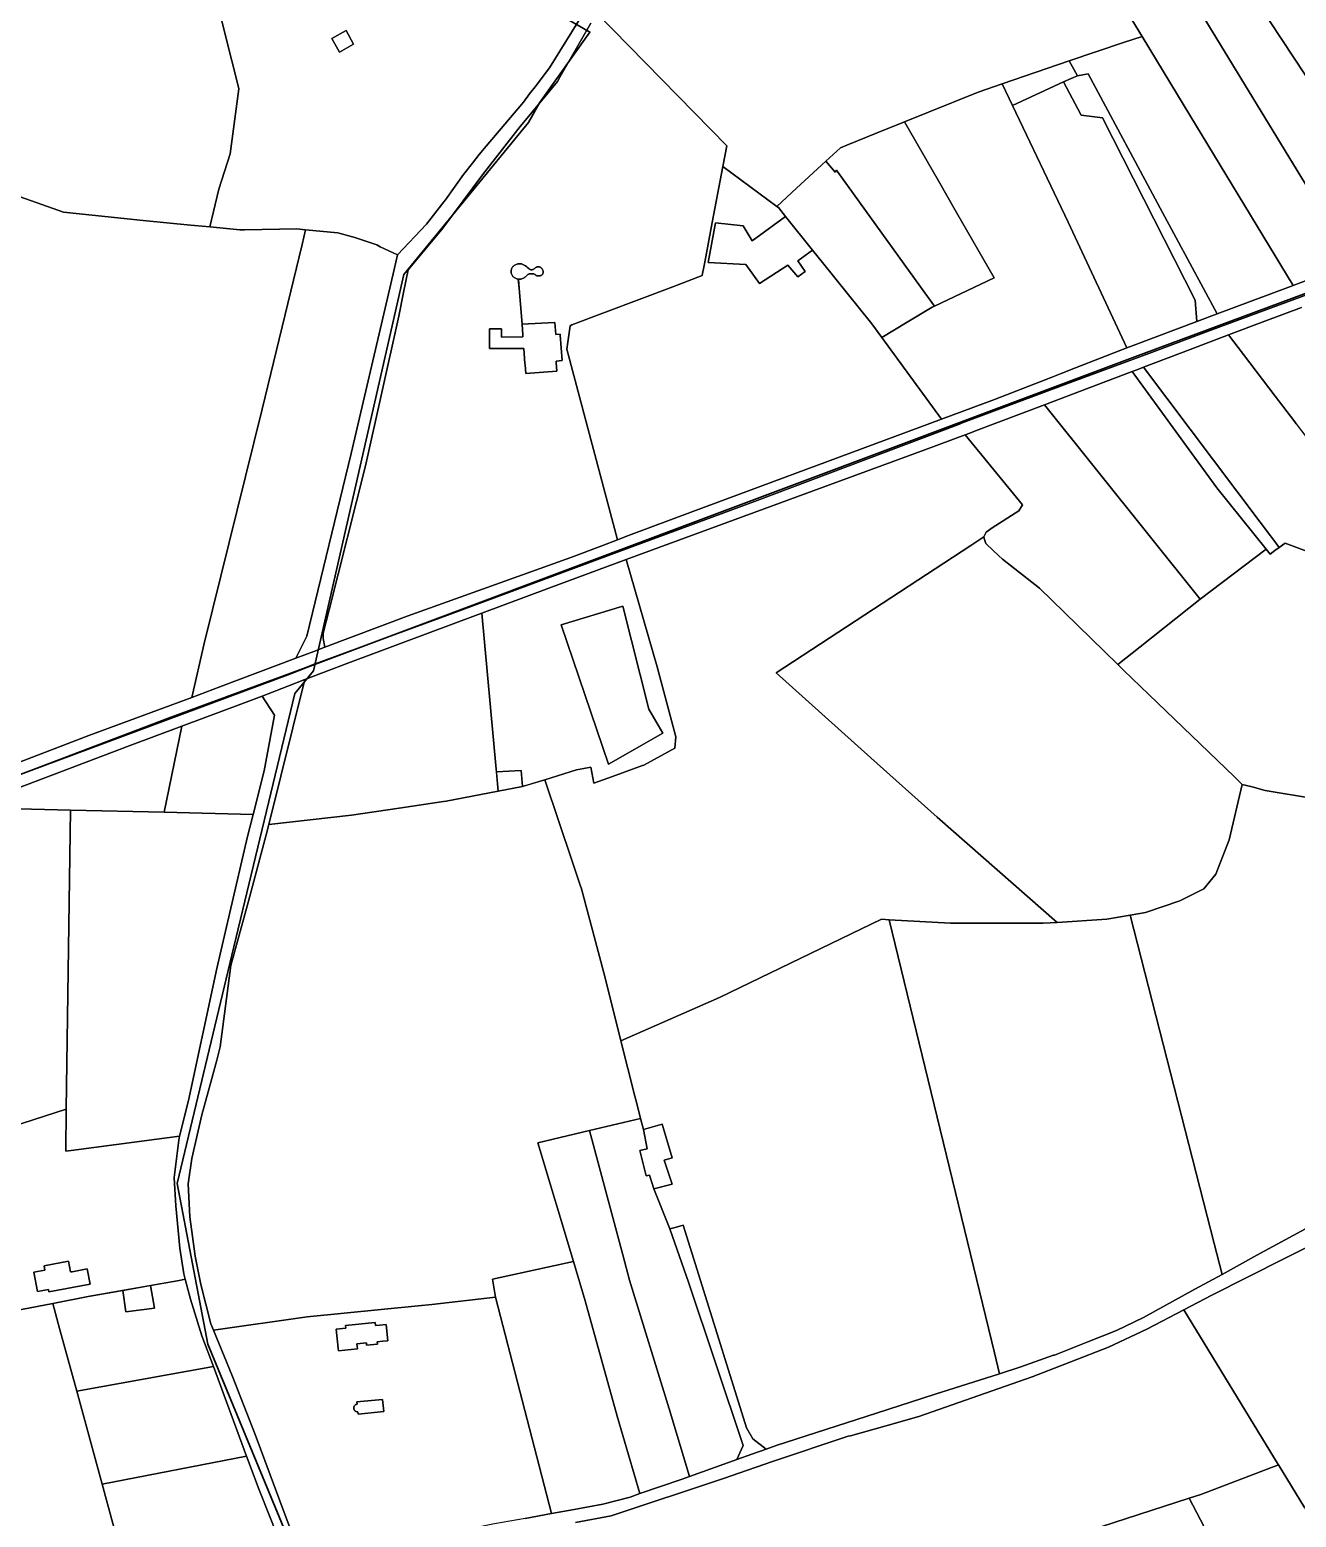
# Model space of a CAD drawing. Header units: metres. Extents: x 3 to 1027712, y 40 to 4430649.
# Drawn here: x 509002 to 509467, y 4410688 to 4411234 of the extents above; entities that cross this region are included whole.
import ezdxf

# ---------------------------------------------------------------- set-up
doc = ezdxf.new("R2010")
doc.units = ezdxf.units.M
doc.header["$MEASUREMENT"] = 0
doc.layers.add('A.ES.SDGC.CP.07003.cadastralparcel — CadastralParcel', color=1, linetype='Continuous')
doc.layers.add('Carreteras_5_km', color=2, linetype='Continuous', lineweight=30)
doc.layers.add('Tuberias_distribucion_agua_ABAQUA', color=5, linetype='Continuous', lineweight=30)

msp = doc.modelspace()

# ---------------------------------------------------------------- linework, layer by layer
at = {"layer": 'A.ES.SDGC.CP.07003.cadastralparcel — CadastralParcel', "color": 7, "linetype": 'Continuous', "flags": 128}
for points in [[(509423.14, 4411209.65), (509410.15, 4411231.08), (509393.1, 4411259.19), (509378.46, 4411283.33), (509374.85, 4411289.27), (509377.55, 4411289.35), (509386.17, 4411289.61), (509402.06, 4411288.63), (509487.7, 4411148.03), (509476.16, 4411143.73), (509465.54, 4411139.75), (509423.14, 4411209.65)], [(509402.06, 4411288.63), (509407.93, 4411288.27), (509424.22, 4411286.2), (509430.92, 4411276.06), (509436.98, 4411266.88), (509457.11, 4411236.46), (509474.27, 4411210.53), (509510.1, 4411156.38), (509487.7, 4411148.03), (509402.06, 4411288.63)], [(509113.17, 4411230.28), (509118.34, 4411233.19), (509121.12, 4411228.24), (509115.95, 4411225.33), (509113.17, 4411230.28)], [(509113.17, 4411230.28), (509115.95, 4411225.33), (509121.12, 4411228.24), (509118.34, 4411233.19), (509113.17, 4411230.28)], [(509423.14, 4411209.65), (509465.54, 4411139.75), (509463.56, 4411139.01), (509437.68, 4411129.31), (509417.63, 4411166.47), (509390.35, 4411217.32), (509386.46, 4411216.67), (509383.43, 4411222.08), (509403.39, 4411228.8), (509410.15, 4411231.08), (509423.14, 4411209.65)], [(509362.61, 4411205.8), (509358.87, 4411213.63), (509383.43, 4411222.08), (509386.46, 4411216.67), (509384.12, 4411215.6), (509381.4, 4411214.36), (509362.61, 4411205.8)], [(509381.4, 4411214.36), (509387.83, 4411202.14), (509395.61, 4411201.27), (509429.61, 4411134.41), (509430.29, 4411126.54), (509406.91, 4411117.78), (509404.53, 4411116.86), (509383.05, 4411162.97), (509362.61, 4411205.8), (509381.4, 4411214.36)], [(509430.29, 4411126.54), (509429.61, 4411134.41), (509395.61, 4411201.27), (509387.83, 4411202.14), (509381.4, 4411214.36), (509384.12, 4411215.6), (509386.46, 4411216.67), (509390.35, 4411217.32), (509417.63, 4411166.47), (509437.68, 4411129.31), (509430.29, 4411126.54)], [(509327.19, 4411192.58), (509323.08, 4411199.73), (509350.08, 4411210.61), (509358.87, 4411213.63), (509362.61, 4411205.8), (509383.05, 4411162.97), (509404.53, 4411116.86), (509385.72, 4411109.53), (509380.49, 4411107.5), (509376.86, 4411106.07), (509356.06, 4411097.96), (509336.66, 4411090.77), (509314.72, 4411120.71), (509324.11, 4411126.33), (509333.22, 4411131.79), (509334.05, 4411132.18), (509355.92, 4411142.53), (509342.16, 4411166.51), (509335.48, 4411178.14), (509327.19, 4411192.58)], [(509297.7, 4411181.34), (509294.24, 4411185.31), (509299.62, 4411190.27), (509301.97, 4411191.22), (509313.05, 4411195.68), (509323.08, 4411199.73), (509327.19, 4411192.58), (509335.48, 4411178.14), (509342.16, 4411166.51), (509355.92, 4411142.53), (509334.05, 4411132.18), (509328.94, 4411139.28), (509298.39, 4411181.64), (509298.14, 4411181.99), (509297.7, 4411181.34)], [(509216.28, 4411052.44), (509199.28, 4411116.42), (509200.46, 4411125.01), (509201.14, 4411125.27), (509238.14, 4411139.29), (509248.92, 4411143.37), (509249.05, 4411144.09), (509249.51, 4411146.53), (509249.84, 4411148.26), (509252.59, 4411162.86), (509256.47, 4411183.38), (509276.26, 4411168.75), (509276.84, 4411168.33), (509279.44, 4411165.08), (509267.2, 4411156.11), (509263.87, 4411161.57), (509253.83, 4411162.72), (509251.15, 4411148.19), (509264.91, 4411147.44), (509269.93, 4411140.45), (509280.35, 4411147.17), (509283.92, 4411142.95), (509286.69, 4411144.93), (509283.92, 4411148.75), (509289.37, 4411152.72), (509293.02, 4411148.16), (509311.05, 4411125.71), (509314.72, 4411120.71), (509336.66, 4411090.77), (509245.46, 4411056.87), (509221.92, 4411048.04), (509219.07, 4411046.98), (509217.85, 4411046.52), (509216.28, 4411052.44)], [(509283.51, 4411175.42), (509294.24, 4411185.31), (509297.7, 4411181.34), (509298.14, 4411181.99), (509298.39, 4411181.64), (509328.94, 4411139.28), (509334.05, 4411132.18), (509333.22, 4411131.79), (509324.11, 4411126.33), (509314.72, 4411120.71), (509311.05, 4411125.71), (509293.02, 4411148.16), (509289.37, 4411152.72), (509279.44, 4411165.08), (509276.84, 4411168.33), (509276.26, 4411168.75), (509283.51, 4411175.42)], [(509264.91, 4411147.44), (509251.15, 4411148.19), (509253.83, 4411162.72), (509263.87, 4411161.57), (509267.2, 4411156.11), (509279.44, 4411165.08), (509289.37, 4411152.72), (509283.92, 4411148.75), (509286.69, 4411144.93), (509283.92, 4411142.95), (509280.35, 4411147.17), (509269.93, 4411140.45), (509264.91, 4411147.44)], [(509061.78, 4410988.76), (509066.34, 4411008.54), (509087.55, 4411094.45), (509102.2, 4411154.73), (509103.52, 4411160.17), (509115.27, 4411159.06), (509121.5, 4411157.32), (509129.58, 4411154.68), (509130.83, 4411153.98), (509137.23, 4411150.95), (509135.97, 4411145.61), (509133.52, 4411135.13), (509120.24, 4411078.12), (509103.99, 4411011.15), (509099.88, 4411003.09), (509072.06, 4410992.58), (509061.78, 4410988.76)], [(509181.74, 4411138.61), (509181.44, 4411142.07), (509181.17, 4411142.12), (509180.9, 4411142.2), (509180.64, 4411142.3), (509180.4, 4411142.42), (509180.16, 4411142.56), (509179.94, 4411142.72), (509179.73, 4411142.9), (509179.53, 4411143.1), (509179.36, 4411143.31), (509179.2, 4411143.54), (509179.07, 4411143.78), (509178.95, 4411144.03), (509178.89, 4411144.26), (509178.85, 4411144.49), (509178.83, 4411144.72), (509178.83, 4411144.96), (509178.85, 4411145.19), (509178.89, 4411145.42), (509178.95, 4411145.65), (509179.03, 4411145.87), (509179.12, 4411146.09), (509179.24, 4411146.29), (509179.37, 4411146.49), (509179.51, 4411146.67), (509179.67, 4411146.84), (509179.92, 4411147.03), (509180.19, 4411147.21), (509180.46, 4411147.35), (509180.75, 4411147.48), (509181.05, 4411147.58), (509181.36, 4411147.65), (509181.67, 4411147.7), (509181.98, 4411147.72), (509182.3, 4411147.72), (509182.61, 4411147.69), (509183.14, 4411147.48), (509183.65, 4411147.22), (509184.14, 4411146.92), (509184.6, 4411146.58), (509185.03, 4411146.21), (509185.42, 4411145.8), (509185.55, 4411145.72), (509185.69, 4411145.66), (509185.82, 4411145.6), (509185.97, 4411145.56), (509186.11, 4411145.54), (509186.26, 4411145.53), (509186.41, 4411145.53), (509186.56, 4411145.54), (509186.71, 4411145.56), (509186.85, 4411145.6), (509186.99, 4411145.66), (509187.12, 4411145.72), (509187.25, 4411145.8), (509187.49, 4411146.06), (509187.63, 4411146.17), (509187.77, 4411146.27), (509187.92, 4411146.36), (509188.09, 4411146.44), (509188.25, 4411146.5), (509188.42, 4411146.54), (509188.6, 4411146.57), (509188.77, 4411146.58), (509188.95, 4411146.58), (509189.1, 4411146.57), (509189.24, 4411146.54), (509189.38, 4411146.5), (509189.52, 4411146.45), (509189.65, 4411146.39), (509189.78, 4411146.32), (509189.89, 4411146.23), (509190.01, 4411146.14), (509190.11, 4411146.03), (509190.2, 4411145.92), (509190.28, 4411145.8), (509190.35, 4411145.67), (509190.41, 4411145.53), (509190.45, 4411145.4), (509190.51, 4411145.25), (509190.57, 4411144.95), (509190.59, 4411144.8), (509190.59, 4411144.64), (509190.55, 4411144.34), (509190.51, 4411144.19), (509190.46, 4411144.05), (509190.4, 4411143.9), (509190.32, 4411143.77), (509190.17, 4411143.65), (509190.01, 4411143.55), (509189.84, 4411143.46), (509189.66, 4411143.38), (509189.48, 4411143.33), (509189.29, 4411143.28), (509189.1, 4411143.26), (509188.91, 4411143.25), (509188.71, 4411143.25), (509188.52, 4411143.28), (509188.33, 4411143.32), (509188.15, 4411143.37), (509187.97, 4411143.44), (509187.87, 4411143.55), (509187.77, 4411143.65), (509187.65, 4411143.74), (509187.53, 4411143.82), (509187.27, 4411143.94), (509187.13, 4411143.98), (509186.99, 4411144.01), (509186.85, 4411144.03), (509186.7, 4411144.03), (509186.56, 4411144.02), (509186.41, 4411144), (509186.27, 4411143.97), (509186.14, 4411144), (509186, 4411144.02), (509185.86, 4411144.03), (509185.72, 4411144.02), (509185.58, 4411144), (509185.44, 4411143.97), (509185.31, 4411143.93), (509185.18, 4411143.87), (509185.06, 4411143.81), (509184.94, 4411143.73), (509184.83, 4411143.64), (509184.73, 4411143.55), (509184.64, 4411143.44), (509184.42, 4411143.2), (509184.18, 4411142.97), (509183.92, 4411142.77), (509183.65, 4411142.59), (509183.36, 4411142.43), (509183.05, 4411142.3), (509182.74, 4411142.2), (509182.42, 4411142.12), (509182.09, 4411142.08), (509181.77, 4411142.06), (509181.54, 4411142.07), (509181.84, 4411138.62), (509182.95, 4411125.57), (509194.7, 4411126.18), (509194.9, 4411126.2), (509195.23, 4411121.8), (509196.83, 4411121.92), (509196.86, 4411121.49), (509197.53, 4411112.22), (509195.32, 4411112.05), (509195.36, 4411111.55), (509195.65, 4411108.3), (509184.21, 4411107.44), (509183.97, 4411110.69), (509183.93, 4411111.19), (509183.52, 4411116.7), (509175.39, 4411116.65), (509170.96, 4411116.62), (509170.91, 4411123.89), (509175.34, 4411123.91), (509175.36, 4411120.84), (509183.2, 4411120.89), (509183.15, 4411121.58), (509182.85, 4411125.56), (509181.74, 4411138.61)], [(509181.74, 4411138.61), (509182.85, 4411125.56), (509183.15, 4411121.58), (509183.2, 4411120.89), (509175.36, 4411120.84), (509175.34, 4411123.91), (509170.91, 4411123.89), (509170.96, 4411116.62), (509175.39, 4411116.65), (509183.52, 4411116.7), (509183.93, 4411111.19), (509183.97, 4411110.69), (509184.21, 4411107.44), (509195.65, 4411108.3), (509195.36, 4411111.55), (509195.32, 4411112.05), (509197.53, 4411112.22), (509196.86, 4411121.49), (509196.83, 4411121.92), (509195.23, 4411121.8), (509194.9, 4411126.2), (509194.7, 4411126.18), (509182.95, 4411125.57), (509181.84, 4411138.62), (509181.54, 4411142.07), (509181.77, 4411142.06), (509182.09, 4411142.08), (509182.42, 4411142.12), (509182.74, 4411142.2), (509183.05, 4411142.3), (509183.36, 4411142.43), (509183.65, 4411142.59), (509183.92, 4411142.77), (509184.18, 4411142.97), (509184.42, 4411143.2), (509184.64, 4411143.44), (509184.73, 4411143.55), (509184.83, 4411143.64), (509184.94, 4411143.73), (509185.06, 4411143.81), (509185.18, 4411143.87), (509185.31, 4411143.93), (509185.44, 4411143.97), (509185.58, 4411144), (509185.72, 4411144.02), (509185.86, 4411144.03), (509186, 4411144.02), (509186.14, 4411144), (509186.27, 4411143.97), (509186.41, 4411144), (509186.56, 4411144.02), (509186.7, 4411144.03), (509186.85, 4411144.03), (509186.99, 4411144.01), (509187.13, 4411143.98), (509187.27, 4411143.94), (509187.53, 4411143.82), (509187.65, 4411143.74), (509187.77, 4411143.65), (509187.87, 4411143.55), (509187.97, 4411143.44), (509188.15, 4411143.37), (509188.33, 4411143.32), (509188.52, 4411143.28), (509188.71, 4411143.25), (509188.91, 4411143.25), (509189.1, 4411143.26), (509189.29, 4411143.28), (509189.48, 4411143.33), (509189.66, 4411143.38), (509189.84, 4411143.46), (509190.01, 4411143.55), (509190.17, 4411143.65), (509190.32, 4411143.77), (509190.4, 4411143.9), (509190.46, 4411144.05), (509190.51, 4411144.19), (509190.55, 4411144.34), (509190.59, 4411144.64), (509190.59, 4411144.8), (509190.57, 4411144.95), (509190.51, 4411145.25), (509190.45, 4411145.4), (509190.41, 4411145.53), (509190.35, 4411145.67), (509190.28, 4411145.8), (509190.2, 4411145.92), (509190.11, 4411146.03), (509190.01, 4411146.14), (509189.89, 4411146.23), (509189.78, 4411146.32), (509189.65, 4411146.39), (509189.52, 4411146.45), (509189.38, 4411146.5), (509189.24, 4411146.54), (509189.1, 4411146.57), (509188.95, 4411146.58), (509188.77, 4411146.58), (509188.6, 4411146.57), (509188.42, 4411146.54), (509188.25, 4411146.5), (509188.09, 4411146.44), (509187.92, 4411146.36), (509187.77, 4411146.27), (509187.63, 4411146.17), (509187.49, 4411146.06), (509187.25, 4411145.8), (509187.12, 4411145.72), (509186.99, 4411145.66), (509186.85, 4411145.6), (509186.71, 4411145.56), (509186.56, 4411145.54), (509186.41, 4411145.53), (509186.26, 4411145.53), (509186.11, 4411145.54), (509185.97, 4411145.56), (509185.82, 4411145.6), (509185.69, 4411145.66), (509185.55, 4411145.72), (509185.42, 4411145.8), (509185.03, 4411146.21), (509184.6, 4411146.58), (509184.14, 4411146.92), (509183.65, 4411147.22), (509183.14, 4411147.48), (509182.61, 4411147.69), (509182.3, 4411147.72), (509181.98, 4411147.72), (509181.67, 4411147.7), (509181.36, 4411147.65), (509181.05, 4411147.58), (509180.75, 4411147.48), (509180.46, 4411147.35), (509180.19, 4411147.21), (509179.92, 4411147.03), (509179.67, 4411146.84), (509179.51, 4411146.67), (509179.37, 4411146.49), (509179.24, 4411146.29), (509179.12, 4411146.09), (509179.03, 4411145.87), (509178.95, 4411145.65), (509178.89, 4411145.42), (509178.85, 4411145.19), (509178.83, 4411144.96), (509178.83, 4411144.72), (509178.85, 4411144.49), (509178.89, 4411144.26), (509178.95, 4411144.03), (509179.07, 4411143.78), (509179.2, 4411143.54), (509179.36, 4411143.31), (509179.53, 4411143.1), (509179.73, 4411142.9), (509179.94, 4411142.72), (509180.16, 4411142.56), (509180.4, 4411142.42), (509180.64, 4411142.3), (509180.9, 4411142.2), (509181.17, 4411142.12), (509181.44, 4411142.07), (509181.74, 4411138.61)], [(509453.42, 4411053.04), (509410.68, 4411109.78), (509427.86, 4411116.32), (509441.86, 4411121.65), (509447.32, 4411114.48), (509458.96, 4411099.2), (509461.72, 4411095.56), (509466.19, 4411089.71), (509466.72, 4411089), (509493.34, 4411054.05), (509490.8, 4411052.14), (509487.17, 4411049.41), (509483.62, 4411046.75), (509475.33, 4411040.52), (509462.68, 4411045.31), (509460.45, 4411043.7), (509458.08, 4411046.85), (509456.79, 4411048.56), (509455.43, 4411050.37), (509453.42, 4411053.04)], [(509431.44, 4411024.8), (509374.45, 4411096.04), (509390.75, 4411102.2), (509406.56, 4411108.22), (509437.53, 4411065.59), (509455.68, 4411043.06), (509431.44, 4411024.8)], [(509437.53, 4411065.59), (509406.56, 4411108.22), (509408.63, 4411109), (509410.68, 4411109.78), (509453.42, 4411053.04), (509455.43, 4411050.37), (509456.79, 4411048.56), (509458.08, 4411046.85), (509460.45, 4411043.7), (509458.87, 4411042.56), (509457.12, 4411041.29), (509455.68, 4411043.06), (509437.53, 4411065.59)], [(509366.36, 4411059.32), (509345.28, 4411085.02), (509346.97, 4411085.66), (509349.09, 4411086.46), (509374.45, 4411096.04), (509431.44, 4411024.8), (509409.45, 4411007.28), (509401.32, 4411000.81), (509381.71, 4411019.87), (509372.56, 4411028.75), (509359.04, 4411039.38), (509357.68, 4411040.65), (509353.09, 4411044.9), (509352.84, 4411045.14), (509352.44, 4411046.61), (509352.17, 4411047.58), (509353.06, 4411049.35), (509355.27, 4411050.9), (509365.03, 4411057.1), (509366.36, 4411059.32)], [(509235.05, 4410968.03), (509238.93, 4410970.14), (509239.27, 4410974.3), (509232.34, 4410999.93), (509221.05, 4411039.29), (509330.53, 4411079.45), (509345.28, 4411085.02), (509366.36, 4411059.32), (509365.03, 4411057.1), (509355.27, 4411050.9), (509353.06, 4411049.35), (509352.17, 4411047.58), (509347.33, 4411044.41), (509334.26, 4411035.85), (509275.98, 4410997.7), (509310.73, 4410966.58), (509334.99, 4410944.85), (509379.07, 4410906.28), (509373.95, 4410905.96), (509339.9, 4410905.96), (509317.51, 4410907.25), (509314.61, 4410907.42), (509255.26, 4410878.74), (509219.11, 4410862.79), (509213.28, 4410885.97), (509204.61, 4410918.53), (509204.15, 4410919.9), (509201.34, 4410928.32), (509191.21, 4410958.57), (509202.88, 4410962.18), (509205.47, 4410962.69), (509208.08, 4410963.21), (509209.12, 4410957.33), (509216.01, 4410959.8), (509227.05, 4410963.75), (509227.49, 4410963.91), (509235.05, 4410968.03)], [(509310.73, 4410966.58), (509275.98, 4410997.7), (509334.26, 4411035.85), (509347.33, 4411044.41), (509352.17, 4411047.58), (509352.44, 4411046.61), (509352.84, 4411045.14), (509353.09, 4411044.9), (509357.68, 4411040.65), (509359.04, 4411039.38), (509372.56, 4411028.75), (509381.71, 4411019.87), (509401.32, 4411000.81), (509403.54, 4410998.65), (509412.68, 4410989.77), (509444.04, 4410959.61), (509446.91, 4410956.85), (509442.05, 4410936.58), (509437.18, 4410923.94), (509432.8, 4410918.6), (509424.05, 4410914.22), (509411.4, 4410909.85), (509405.76, 4410908.88), (509397.3, 4410907.42), (509379.07, 4410906.28), (509334.99, 4410944.85), (509310.73, 4410966.58)], [(509403.54, 4410998.65), (509401.32, 4411000.81), (509409.45, 4411007.28), (509431.44, 4411024.8), (509455.68, 4411043.06), (509457.12, 4411041.29), (509458.87, 4411042.56), (509460.45, 4411043.7), (509462.68, 4411045.31), (509475.33, 4411040.52), (509525.53, 4411021.51), (509504.92, 4410962.02), (509499.78, 4410947.17), (509490.74, 4410948.69), (509455.33, 4410954.63), (509450.49, 4410955.91), (509446.91, 4410956.85), (509444.04, 4410959.61), (509412.68, 4410989.77), (509403.54, 4410998.65)], [(509185.53, 4410956.82), (509183.81, 4410956.29), (509183.02, 4410956.13), (509182.59, 4410961.91), (509173.48, 4410961.48), (509173.39, 4410962.48), (509168.08, 4411019.65), (509192.73, 4411028.79), (509221.05, 4411039.29), (509232.34, 4410999.93), (509239.27, 4410974.3), (509238.93, 4410970.14), (509227.49, 4410963.91), (509227.05, 4410963.75), (509216.01, 4410959.8), (509209.12, 4410957.33), (509208.08, 4410963.21), (509205.47, 4410962.69), (509202.88, 4410962.18), (509191.21, 4410958.57), (509186.3, 4410957.06), (509185.53, 4410956.82)], [(509154.01, 4410950.59), (509137.75, 4410948.15), (509120.37, 4410945.55), (509090.01, 4410942.14), (509103.26, 4410995.26), (509118.94, 4411001.3), (509166.75, 4411019.15), (509168.08, 4411019.65), (509173.39, 4410962.48), (509173.89, 4410957.06), (509174.14, 4410954.42), (509155.04, 4410950.74), (509154.01, 4410950.59)], [(509214.5, 4410964.26), (509197.25, 4411015.38), (509219.8, 4411022.16), (509229.33, 4410984.49), (509234.53, 4410975.62), (509214.5, 4410964.26)], [(509197.25, 4411015.38), (509214.5, 4410964.26), (509234.53, 4410975.62), (509229.33, 4410984.49), (509219.8, 4411022.16), (509197.25, 4411015.38)], [(509084.23, 4410945.83), (509051.59, 4410946.61), (509058.14, 4410978.18), (509080.76, 4410986.61), (509087.63, 4410989.25), (509092.13, 4410982.22), (509088.28, 4410961.87), (509084.23, 4410945.83)], [(509017.29, 4410947.42), (508979.14, 4410948.34), (509038.79, 4410970.97), (509058.14, 4410978.18), (509051.59, 4410946.61), (509017.29, 4410947.42)], [(509068.75, 4410759.03), (509065.08, 4410773.54), (509063.06, 4410783.88), (509061.03, 4410798.27), (509060.42, 4410810.43), (509061.84, 4410819.76), (509065.5, 4410835.68), (509069.1, 4410849.08), (509069.8, 4410851.66), (509070.9, 4410855.77), (509072.2, 4410860.61), (509076.05, 4410890.41), (509082.59, 4410914.09), (509089.09, 4410938.42), (509090.01, 4410942.14), (509120.37, 4410945.55), (509137.75, 4410948.15), (509154.01, 4410950.59), (509155.04, 4410950.74), (509174.14, 4410954.42), (509183.02, 4410956.13), (509183.81, 4410956.29), (509191.21, 4410958.57), (509201.34, 4410928.32), (509204.15, 4410919.9), (509204.61, 4410918.53), (509213.28, 4410885.97), (509219.11, 4410862.79), (509224.22, 4410842.51), (509224.88, 4410839.91), (509226.28, 4410834.38), (509207.62, 4410829.93), (509188.64, 4410825.4), (509201.67, 4410781.9), (509172.01, 4410775.52), (509173.1, 4410768.81), (509149.82, 4410766.17), (509144.79, 4410765.68), (509144.72, 4410765.67), (509104.06, 4410761.67), (509069.7, 4410756.74), (509068.75, 4410759.03)], [(509183.02, 4410956.13), (509174.14, 4410954.42), (509173.89, 4410957.06), (509173.48, 4410961.48), (509182.59, 4410961.91), (509183.02, 4410956.13)], [(509436.57, 4410788.58), (509432.66, 4410803.86), (509405.76, 4410908.88), (509411.4, 4410909.85), (509424.05, 4410914.22), (509432.8, 4410918.6), (509437.18, 4410923.94), (509442.05, 4410936.58), (509446.91, 4410956.85), (509450.49, 4410955.91), (509455.33, 4410954.63), (509490.74, 4410948.69), (509507.9, 4410885.12), (509525.4, 4410820.31), (509520.79, 4410818.7), (509508.96, 4410813.45), (509498.66, 4410808.85), (509486.4, 4410802.72), (509452.3, 4410784.21), (509439.49, 4410777.19), (509436.57, 4410788.58)], [(508911.64, 4410804.16), (508904.15, 4410824.52), (508989.86, 4410868.25), (508978.34, 4410948.03), (508979.14, 4410948.34), (509017.29, 4410947.42), (509015.78, 4410837.84), (508911.64, 4410804.16)], [(509015.57, 4410822.43), (509015.78, 4410837.84), (509017.29, 4410947.42), (509051.59, 4410946.61), (509084.23, 4410945.83), (509082.19, 4410937.75), (509075.67, 4410909.85), (509071, 4410889.37), (509060.63, 4410841.01), (509057.33, 4410827.84), (509017.56, 4410822.69), (509015.57, 4410822.43)], [(509317.51, 4410907.25), (509339.9, 4410905.96), (509373.95, 4410905.96), (509379.07, 4410906.28), (509397.3, 4410907.42), (509405.76, 4410908.88), (509432.66, 4410803.86), (509436.57, 4410788.58), (509439.49, 4410777.19), (509429.52, 4410771.74), (509410.68, 4410761.45), (509400.83, 4410756.63), (509390.31, 4410752.47), (509378.05, 4410747.66), (509377.74, 4410747.55), (509365.78, 4410743.28), (509357.95, 4410740.81), (509356.08, 4410748.51), (509317.51, 4410907.25)], [(509224.22, 4410842.51), (509219.11, 4410862.79), (509255.26, 4410878.74), (509314.61, 4410907.42), (509317.51, 4410907.25), (509356.08, 4410748.51), (509357.95, 4410740.81), (509334.33, 4410733.34), (509312.86, 4410726.34), (509276.06, 4410714.52), (509272.32, 4410713.18), (509267.47, 4410716.96), (509265.14, 4410720.92), (509247.67, 4410776.98), (509241.96, 4410795.29), (509241.06, 4410795.04), (509239.03, 4410794.46), (509237.06, 4410793.9), (509231.17, 4410808.58), (509237.9, 4410810.33), (509234.98, 4410819.11), (509237.9, 4410819.98), (509234.24, 4410832.27), (509227.37, 4410830.37), (509226.28, 4410834.38), (509224.88, 4410839.91), (509224.22, 4410842.51)], [(508913.89, 4410798.05), (508911.64, 4410804.16), (509015.78, 4410837.84), (509015.57, 4410822.43), (509017.56, 4410822.69), (509057.33, 4410827.84), (509056.98, 4410826.41), (509055.37, 4410812.75), (509055.35, 4410812.63), (509055.96, 4410802.29), (509057.4, 4410786.77), (509058.82, 4410777.45), (509059.35, 4410775.41), (509057.1, 4410775.01), (509023.73, 4410769.09), (509010.83, 4410766.56), (508999.29, 4410764.3), (508991.55, 4410762.79), (508990.19, 4410762.52), (508955.46, 4410755.72), (508925.45, 4410749.84), (508922.63, 4410765.81), (508913.89, 4410798.05)], [(509219.8, 4410784.37), (509207.62, 4410829.93), (509226.28, 4410834.38), (509227.37, 4410830.37), (509228.68, 4410823.2), (509226.05, 4410822.62), (509228.39, 4410813.4), (509229.56, 4410813.55), (509231.17, 4410808.58), (509237.06, 4410793.9), (509238.89, 4410788.66), (509243.87, 4410774.4), (509263.97, 4410714.48), (509261.62, 4410709.35), (509244.24, 4410703.12), (509236.85, 4410727.96), (509222.29, 4410775.06), (509219.8, 4410784.37)], [(509231.17, 4410808.58), (509229.56, 4410813.55), (509228.39, 4410813.4), (509226.05, 4410822.62), (509228.68, 4410823.2), (509227.37, 4410830.37), (509234.24, 4410832.27), (509237.9, 4410819.98), (509234.98, 4410819.11), (509237.9, 4410810.33), (509231.17, 4410808.58)], [(509201.67, 4410781.9), (509188.64, 4410825.4), (509207.62, 4410829.93), (509219.8, 4410784.37), (509222.29, 4410775.06), (509236.85, 4410727.96), (509244.24, 4410703.12), (509241.23, 4410702.05), (509226.09, 4410696.83), (509217.75, 4410725.3), (509205.97, 4410767.56), (509201.67, 4410781.9)], [(509238.89, 4410788.66), (509237.06, 4410793.9), (509239.03, 4410794.46), (509241.06, 4410795.04), (509241.96, 4410795.29), (509247.67, 4410776.98), (509265.14, 4410720.92), (509267.47, 4410716.96), (509272.32, 4410713.18), (509267.09, 4410711.31), (509261.62, 4410709.35), (509263.97, 4410714.48), (509243.87, 4410774.4), (509238.89, 4410788.66)], [(509009.24, 4410771.69), (509005.17, 4410770.92), (509003.83, 4410778.05), (509007.9, 4410778.81), (509007.61, 4410780.39), (509016.62, 4410782.08), (509017.37, 4410778.1), (509017.98, 4410778.21), (509023.48, 4410779.25), (509024.52, 4410773.69), (509009.39, 4410770.85), (509009.24, 4410771.69)], [(509007.9, 4410778.81), (509003.83, 4410778.05), (509005.17, 4410770.92), (509009.24, 4410771.69), (509009.39, 4410770.85), (509024.52, 4410773.69), (509023.48, 4410779.25), (509017.98, 4410778.21), (509017.37, 4410778.1), (509016.62, 4410782.08), (509007.61, 4410780.39), (509007.9, 4410778.81)], [(509173.1, 4410768.81), (509172.01, 4410775.52), (509201.67, 4410781.9), (509205.97, 4410767.56), (509217.75, 4410725.3), (509226.09, 4410696.83), (509222.5, 4410695.6), (509212.42, 4410692.97), (509201.91, 4410691), (509193.71, 4410689.51), (509173.1, 4410768.81)], [(509046.64, 4410773.16), (509057.1, 4410775.01), (509059.35, 4410775.41), (509061.25, 4410768.12), (509065.51, 4410754.74), (509069.69, 4410743.46), (509019.59, 4410734.4), (509013.32, 4410757.42), (509010.83, 4410766.56), (509023.73, 4410769.09), (509036.49, 4410771.36), (509037.6, 4410763.43), (509048.05, 4410764.88), (509046.64, 4410773.16)], [(509046.64, 4410773.16), (509048.05, 4410764.88), (509037.6, 4410763.43), (509036.49, 4410771.36), (509046.64, 4410773.16)], [(509073.6, 4410747.23), (509069.7, 4410756.74), (509104.06, 4410761.67), (509144.72, 4410765.67), (509144.79, 4410765.68), (509149.82, 4410766.17), (509173.1, 4410768.81), (509193.71, 4410689.51), (509183.95, 4410687.72), (509172.78, 4410685.75), (509160.73, 4410683.34), (509148.68, 4410680.5), (509135.98, 4410677.43), (509123.28, 4410673.71), (509111.44, 4410669.99), (509104.53, 4410666.51), (509104.28, 4410667.09), (509095.96, 4410688.98), (509084.98, 4410718.49), (509076.66, 4410739.78), (509073.6, 4410747.23)], [(508983.52, 4410643.56), (508955.46, 4410755.72), (508990.19, 4410762.52), (508991.55, 4410762.79), (508999.29, 4410764.3), (509010.83, 4410766.56), (509013.32, 4410757.42), (509019.59, 4410734.4), (509028.87, 4410700.34), (509035.52, 4410675.94), (509038.65, 4410664.46), (509034.98, 4410662.81), (509022.14, 4410657.31), (509011.55, 4410652.23), (509001.39, 4410648), (508992.78, 4410645.74), (508983.88, 4410643.62), (508983.52, 4410643.56)], [(509118.11, 4410758.51), (509129.06, 4410759.58), (509129.17, 4410758.5), (509130.76, 4410758.66), (509133.05, 4410758.88), (509133.63, 4410752.9), (509131.76, 4410752.72), (509129.75, 4410752.52), (509129.84, 4410751.62), (509125.86, 4410751.23), (509125.77, 4410752.1), (509122.29, 4410751.76), (509122.38, 4410750.89), (509122.47, 4410749.92), (509115.51, 4410749.23), (509115.41, 4410750.2), (509114.73, 4410757.17), (509118.21, 4410757.52), (509118.11, 4410758.51)], [(509118.11, 4410758.51), (509118.21, 4410757.52), (509114.73, 4410757.17), (509115.41, 4410750.2), (509115.51, 4410749.23), (509122.47, 4410749.92), (509122.38, 4410750.89), (509122.29, 4410751.76), (509125.77, 4410752.1), (509125.86, 4410751.23), (509129.84, 4410751.62), (509129.75, 4410752.52), (509131.76, 4410752.72), (509133.63, 4410752.9), (509133.05, 4410758.88), (509130.76, 4410758.66), (509129.17, 4410758.5), (509129.06, 4410759.58), (509118.11, 4410758.51)], [(509028.87, 4410700.34), (509019.59, 4410734.4), (509069.69, 4410743.46), (509081.89, 4410710.52), (509028.87, 4410700.34)], [(509121.53, 4410729.21), (509121.62, 4410729.28), (509121.72, 4410729.36), (509121.82, 4410729.42), (509121.93, 4410729.48), (509122.04, 4410729.53), (509122.27, 4410729.59), (509122.39, 4410729.6), (509122.31, 4410730.45), (509131.72, 4410731.37), (509132.16, 4410726.94), (509122.75, 4410726.01), (509122.67, 4410726.86), (509122.51, 4410726.85), (509122.27, 4410726.87), (509122.04, 4410726.93), (509121.93, 4410726.98), (509121.82, 4410727.04), (509121.72, 4410727.1), (509121.62, 4410727.18), (509121.53, 4410727.25), (509121.46, 4410727.34), (509121.38, 4410727.44), (509121.32, 4410727.54), (509121.26, 4410727.65), (509121.21, 4410727.76), (509121.15, 4410727.99), (509121.13, 4410728.23), (509121.15, 4410728.47), (509121.21, 4410728.7), (509121.26, 4410728.81), (509121.32, 4410728.92), (509121.38, 4410729.02), (509121.46, 4410729.12), (509121.53, 4410729.21)], [(509121.53, 4410729.21), (509121.46, 4410729.12), (509121.38, 4410729.02), (509121.32, 4410728.92), (509121.26, 4410728.81), (509121.21, 4410728.7), (509121.15, 4410728.47), (509121.13, 4410728.23), (509121.15, 4410727.99), (509121.21, 4410727.76), (509121.26, 4410727.65), (509121.32, 4410727.54), (509121.38, 4410727.44), (509121.46, 4410727.34), (509121.53, 4410727.25), (509121.62, 4410727.18), (509121.72, 4410727.1), (509121.82, 4410727.04), (509121.93, 4410726.98), (509122.04, 4410726.93), (509122.27, 4410726.87), (509122.51, 4410726.85), (509122.67, 4410726.86), (509122.75, 4410726.01), (509132.16, 4410726.94), (509131.72, 4410731.37), (509122.31, 4410730.45), (509122.39, 4410729.6), (509122.27, 4410729.59), (509122.04, 4410729.53), (509121.93, 4410729.48), (509121.82, 4410729.42), (509121.72, 4410729.36), (509121.62, 4410729.28), (509121.53, 4410729.21)], [(509035.52, 4410675.94), (509028.87, 4410700.34), (509081.89, 4410710.52), (509086.45, 4410698.22), (509090.24, 4410688.71), (509095.15, 4410676.42), (509080.01, 4410675.5), (509068.43, 4410674.23), (509063.07, 4410673.53), (509061.04, 4410672.89), (509055.31, 4410671.09), (509053.19, 4410670.42), (509043.73, 4410666.76), (509038.65, 4410664.46), (509035.52, 4410675.94)], [(509481.65, 4410669.3), (509481.82, 4410668.97), (509475.52, 4410667.58), (509475.15, 4410667.57), (509473.55, 4410667.15), (509471.07, 4410666.34), (509468.59, 4410665.52), (509466.51, 4410664.85), (509464.43, 4410664.16), (509461.93, 4410663.18), (509460.11, 4410662.32), (509459.29, 4410661.8), (509458.02, 4410661), (509456.31, 4410659.92), (509450.87, 4410656.47), (509448.51, 4410654.98), (509427.38, 4410695.16), (509431.72, 4410696.57), (509460.17, 4410707.4), (509469.74, 4410691.76), (509481.65, 4410669.3)], [(509411.7, 4410632.71), (509409.11, 4410638.89), (509402.41, 4410654.87), (509401.66, 4410656.67), (509390.53, 4410683.18), (509427.38, 4410695.16), (509448.51, 4410654.98), (509447.74, 4410654.47), (509441.63, 4410650.38), (509437.92, 4410647.55), (509434.3, 4410644.8), (509431.27, 4410641.7), (509429.09, 4410639.48), (509426.68, 4410637.03), (509424.58, 4410634.88), (509420.79, 4410632.47), (509419.8, 4410631.9), (509419.76, 4410631.88), (509419.28, 4410631.62), (509416.56, 4410636.06), (509411.7, 4410632.71)]]:
    msp.add_lwpolyline(points, close=True, dxfattribs=at)
for points in [[(509474.27, 4411210.53), (509457.11, 4411236.46), (509436.98, 4411266.88), (509430.92, 4411276.06), (509424.22, 4411286.2), (509426.34, 4411285.93), (509450.78, 4411279.24), (509449.29, 4411274.78), (509451.55, 4411274.28), (509457.89, 4411254.69), (509462.62, 4411255.95), (509460.73, 4411263.99), (509466.76, 4411264.15)], [(509393.1, 4411259.19), (509410.15, 4411231.08), (509403.39, 4411228.8), (509383.43, 4411222.08), (509358.87, 4411213.63), (509350.08, 4411210.61), (509323.08, 4411199.73), (509313.05, 4411195.68), (509301.97, 4411191.22), (509299.62, 4411190.27), (509294.24, 4411185.31), (509283.51, 4411175.42), (509276.26, 4411168.75), (509256.47, 4411183.38), (509257.91, 4411191.01), (509210.2, 4411239.71)], [(509070.81, 4411244.79), (509074.44, 4411230.31), (509078.53, 4411213.96), (509079.06, 4411211.83), (509075.85, 4411188.02), (509071.7, 4411175.03), (509068.34, 4411161.24), (509062.75, 4411161.78), (509061.3, 4411161.92), (509044, 4411163.58), (509014.73, 4411166.62), (508998.89, 4411172.27), (508977.68, 4411179.62), (508962.97, 4411183.29), (508955.62, 4411183.57), (508947.7, 4411181.3), (508927.62, 4411172.54), (508924.34, 4411167.04), (508924.34, 4411167.04), (508910.36, 4411196), (508910.99, 4411218.05), (508911.8, 4411246.34)], [(509204.92, 4411238.81), (509192.97, 4411219.58), (509190.2, 4411215.95), (509188.1, 4411213.2), (509185.64, 4411209.98), (509183.35, 4411206.98), (509169.69, 4411190.83), (509167.09, 4411187.75), (509164.65, 4411184.61), (509161.45, 4411180.46), (509154.82, 4411171.18), (509154.24, 4411170.44), (509147.85, 4411162.22), (509137.23, 4411150.95), (509130.83, 4411153.98), (509129.58, 4411154.68), (509121.5, 4411157.32), (509115.27, 4411159.06), (509103.52, 4411160.17), (509100.28, 4411160.48), (509081.13, 4411160.21), (509079.35, 4411160.19), (509068.34, 4411161.24), (509071.7, 4411175.03), (509075.85, 4411188.02), (509079.06, 4411211.83), (509078.53, 4411213.96), (509074.44, 4411230.31), (509070.81, 4411244.79)], [(509208.12, 4411235.97), (509196.72, 4411216.08), (509195.87, 4411214.59), (509183.48, 4411199.68), (509182.16, 4411198.1), (509168.32, 4411180.28), (509153.77, 4411160.75), (509141.12, 4411145.46), (509139.44, 4411137.24), (509137.64, 4411128.51), (509125.41, 4411073.6), (509112.09, 4411020.85), (509109.91, 4411012.29), (509109.91, 4411010.28), (509110.59, 4411007.14), (509106.53, 4411005.6), (509099.88, 4411003.09), (509099.88, 4411003.09), (509103.99, 4411011.15), (509120.24, 4411078.12), (509133.52, 4411135.13), (509135.97, 4411145.61), (509137.23, 4411150.95), (509147.85, 4411162.22), (509154.24, 4411170.44), (509154.82, 4411171.18), (509161.45, 4411180.46), (509164.65, 4411184.61), (509167.09, 4411187.75), (509169.69, 4411190.83), (509183.35, 4411206.98), (509185.64, 4411209.98), (509188.1, 4411213.2), (509190.2, 4411215.95), (509192.97, 4411219.58), (509204.92, 4411238.81)], [(509210.2, 4411239.71), (509257.91, 4411191.01), (509256.47, 4411183.38), (509256.47, 4411183.38), (509252.59, 4411162.86), (509249.84, 4411148.26), (509249.51, 4411146.53), (509249.05, 4411144.09), (509248.92, 4411143.37), (509238.14, 4411139.29), (509201.14, 4411125.27), (509200.46, 4411125.01), (509199.28, 4411116.42), (509216.28, 4411052.44), (509217.85, 4411046.52), (509212.07, 4411044.35), (509200.69, 4411040.09), (509140.72, 4411018.52), (509110.59, 4411007.14), (509109.91, 4411010.28), (509109.91, 4411012.29), (509112.09, 4411020.85), (509125.41, 4411073.6), (509137.64, 4411128.51), (509139.44, 4411137.24), (509141.12, 4411145.46), (509153.77, 4411160.75), (509168.32, 4411180.28), (509182.16, 4411198.1), (509183.48, 4411199.68), (509195.87, 4411214.59), (509196.72, 4411216.08), (509208.12, 4411235.97)], [(508998.89, 4411172.27), (509014.73, 4411166.62), (509044, 4411163.58), (509061.3, 4411161.92), (509062.75, 4411161.78), (509068.34, 4411161.24), (509079.35, 4411160.19), (509081.13, 4411160.21), (509100.28, 4411160.48), (509103.52, 4411160.17), (509102.2, 4411154.73), (509087.55, 4411094.45), (509066.34, 4411008.54), (509061.78, 4410988.76), (509024.09, 4410974.74), (508970.52, 4410954.23)], [(508970.52, 4410954.23), (509024.09, 4410974.74), (509061.78, 4410988.76), (509072.06, 4410992.58), (509099.88, 4411003.09), (509106.53, 4411005.6), (509110.59, 4411007.14), (509140.72, 4411018.52), (509200.69, 4411040.09), (509212.07, 4411044.35), (509217.85, 4411046.52), (509219.07, 4411046.98), (509221.92, 4411048.04), (509245.46, 4411056.87), (509336.66, 4411090.77), (509356.06, 4411097.96), (509376.86, 4411106.07), (509380.49, 4411107.5), (509385.72, 4411109.53), (509404.53, 4411116.86), (509406.91, 4411117.78), (509430.29, 4411126.54), (509437.68, 4411129.31), (509463.56, 4411139.01), (509476.16, 4411143.73)], [(508574.25, 4410800.88), (508672.98, 4410837.99), (508733.66, 4410860.88), (508754.07, 4410868.69), (508787.97, 4410881.66), (508814.92, 4410891.63), (508833.8, 4410898.62), (508876.66, 4410914.73), (508945.23, 4410940.41), (508994.94, 4410959.04), (509053.07, 4410981.08), (509097.91, 4410997.65), (509103.56, 4410999.74), (509105.67, 4411000.51), (509156.6, 4411019.24), (509218.88, 4411042.31), (509268.09, 4411060.54), (509343.2, 4411088.94), (509343.97, 4411089.23), (509382.64, 4411103.67), (509406.09, 4411112.41), (509413.62, 4411115.22), (509435.75, 4411123.45), (509471.75, 4411136.85)], [(509471.75, 4411136.85), (509435.75, 4411123.45), (509413.62, 4411115.22), (509406.09, 4411112.41), (509382.64, 4411103.67), (509343.97, 4411089.23), (509343.2, 4411088.94), (509268.09, 4411060.54), (509218.88, 4411042.31), (509156.6, 4411019.24), (509105.67, 4411000.51), (509103.56, 4410999.74), (509097.91, 4410997.65), (509053.07, 4410981.08), (508994.94, 4410959.04), (508945.23, 4410940.41), (508876.66, 4410914.73), (508833.8, 4410898.62), (508814.92, 4410891.63), (508787.97, 4410881.66), (508754.07, 4410868.69), (508733.66, 4410860.88), (508672.98, 4410837.99), (508574.25, 4410800.88)], [(509468.62, 4411131.69), (509455.15, 4411126.72), (509441.86, 4411121.65), (509427.86, 4411116.32), (509410.68, 4411109.78), (509408.63, 4411109), (509406.56, 4411108.22), (509390.75, 4411102.2), (509374.45, 4411096.04), (509349.09, 4411086.46), (509346.97, 4411085.66), (509345.28, 4411085.02), (509330.53, 4411079.45), (509221.05, 4411039.29), (509192.73, 4411028.79), (509168.08, 4411019.65), (509166.75, 4411019.15), (509118.94, 4411001.3), (509103.26, 4410995.26), (509097.02, 4410992.86), (509087.63, 4410989.25), (509080.76, 4410986.61), (509058.14, 4410978.18), (509038.79, 4410970.97), (508979.14, 4410948.34)], [(509466.72, 4411089), (509466.19, 4411089.71), (509461.72, 4411095.56), (509458.96, 4411099.2), (509447.32, 4411114.48), (509447.32, 4411114.48), (509441.86, 4411121.65), (509455.15, 4411126.72), (509468.62, 4411131.69)], [(509095.15, 4410676.42), (509090.24, 4410688.71), (509086.45, 4410698.22), (509081.89, 4410710.52), (509069.69, 4410743.46), (509065.51, 4410754.74), (509061.25, 4410768.12), (509059.35, 4410775.41), (509058.82, 4410777.45), (509057.4, 4410786.77), (509055.96, 4410802.29), (509055.35, 4410812.63), (509055.37, 4410812.75), (509056.98, 4410826.41), (509057.33, 4410827.84), (509060.63, 4410841.01), (509071, 4410889.37), (509075.67, 4410909.85), (509082.19, 4410937.75), (509084.23, 4410945.83), (509088.28, 4410961.87), (509092.13, 4410982.22), (509087.63, 4410989.25), (509097.02, 4410992.86), (509103.26, 4410995.26), (509090.01, 4410942.14), (509089.09, 4410938.42), (509082.59, 4410914.09), (509076.05, 4410890.41), (509072.2, 4410860.61), (509070.9, 4410855.77), (509069.8, 4410851.66), (509069.1, 4410849.08), (509065.5, 4410835.68), (509061.84, 4410819.76), (509060.42, 4410810.43), (509061.03, 4410798.27), (509063.06, 4410783.88), (509065.08, 4410773.54), (509068.75, 4410759.03), (509069.7, 4410756.74), (509073.6, 4410747.23), (509076.66, 4410739.78), (509084.98, 4410718.49), (509095.96, 4410688.98), (509104.28, 4410667.09)], [(509183.95, 4410687.72), (509193.71, 4410689.51), (509201.91, 4410691), (509212.42, 4410692.97), (509222.5, 4410695.6), (509226.09, 4410696.83), (509241.23, 4410702.05), (509244.24, 4410703.12), (509261.62, 4410709.35), (509267.09, 4410711.31), (509272.32, 4410713.18), (509276.06, 4410714.52), (509312.86, 4410726.34), (509334.33, 4410733.34), (509357.95, 4410740.81), (509365.78, 4410743.28), (509377.74, 4410747.55), (509378.05, 4410747.66), (509390.31, 4410752.47), (509400.83, 4410756.63), (509410.68, 4410761.45), (509429.52, 4410771.74), (509439.49, 4410777.19), (509452.3, 4410784.21), (509486.4, 4410802.72)], [(509472.44, 4410788.07), (509462.37, 4410783.04), (509435.76, 4410769.61), (509425.42, 4410764.21), (509411.88, 4410757.13), (509397.86, 4410750.57), (509384.06, 4410745.1), (509369.83, 4410739.62), (509328.32, 4410725.09), (509315.85, 4410721.6), (509303.24, 4410718.08), (509302.47, 4410717.87), (509274.65, 4410708.67), (509259.51, 4410703.38), (509257.13, 4410702.54), (509215.58, 4410688.65), (509202.44, 4410686.25)], [(509469.74, 4410691.76), (509460.17, 4410707.4), (509460.09, 4410707.54), (509460.09, 4410707.54), (509425.42, 4410764.21), (509435.76, 4410769.61), (509462.37, 4410783.04), (509472.44, 4410788.07)], [(509202.44, 4410686.25), (509215.58, 4410688.65), (509257.13, 4410702.54), (509259.51, 4410703.38), (509274.65, 4410708.67), (509302.47, 4410717.87), (509303.24, 4410718.08), (509315.85, 4410721.6), (509328.32, 4410725.09), (509369.83, 4410739.62), (509384.06, 4410745.1), (509397.86, 4410750.57), (509411.88, 4410757.13), (509425.42, 4410764.21), (509460.09, 4410707.54), (509460.17, 4410707.4), (509431.72, 4410696.57), (509427.38, 4410695.16), (509390.53, 4410683.18)]]:
    msp.add_lwpolyline(points, dxfattribs=at)
at = {"layer": 'Carreteras_5_km'}
for p, q in [((509406.49, 4411113.24, 3.58), (509534.25, 4411160.8, 3.4)), ((509406.49, 4411113.24, 3.58), (509534.25, 4411160.8, 3.4)), ((509104.19, 4410999.88, 5.97), (509406.49, 4411113.24, 3.58)), ((509104.19, 4410999.88, 5.97), (509406.49, 4411113.24, 3.58)), ((508930.67, 4410935.23, 7.39), (509097.98, 4410997.39, 5.94)), ((508930.67, 4410935.23, 7.39), (509097.98, 4410997.39, 5.94)), ((509097.98, 4410997.39, 5.94), (509104.19, 4410999.88, 5.97)), ((509097.98, 4410997.39, 5.94), (509104.19, 4410999.88, 5.97))]:
    msp.add_line(p, q, dxfattribs=at)
at = {"layer": 'Tuberias_distribucion_agua_ABAQUA'}
msp.add_lwpolyline([(509117.07, 4410632.08), (509067.7, 4410751.62), (509056.43, 4410810.52), (509077.23, 4410897.35), (509099.61, 4410990.22), (509106.44, 4410998.48), (509134.22, 4411120.71), (509139.46, 4411143.73), (509185.18, 4411199.45), (509189.31, 4411206.76), (509207.72, 4411232.63), (509082.47, 4411305.18), (508925.3, 4411244.7), (508874.82, 4411225.17), (508748.3, 4411239.3), (508657.81, 4411249.46), (508549.54, 4411197.23)], dxfattribs=at)

doc.saveas('drawing.dxf')
